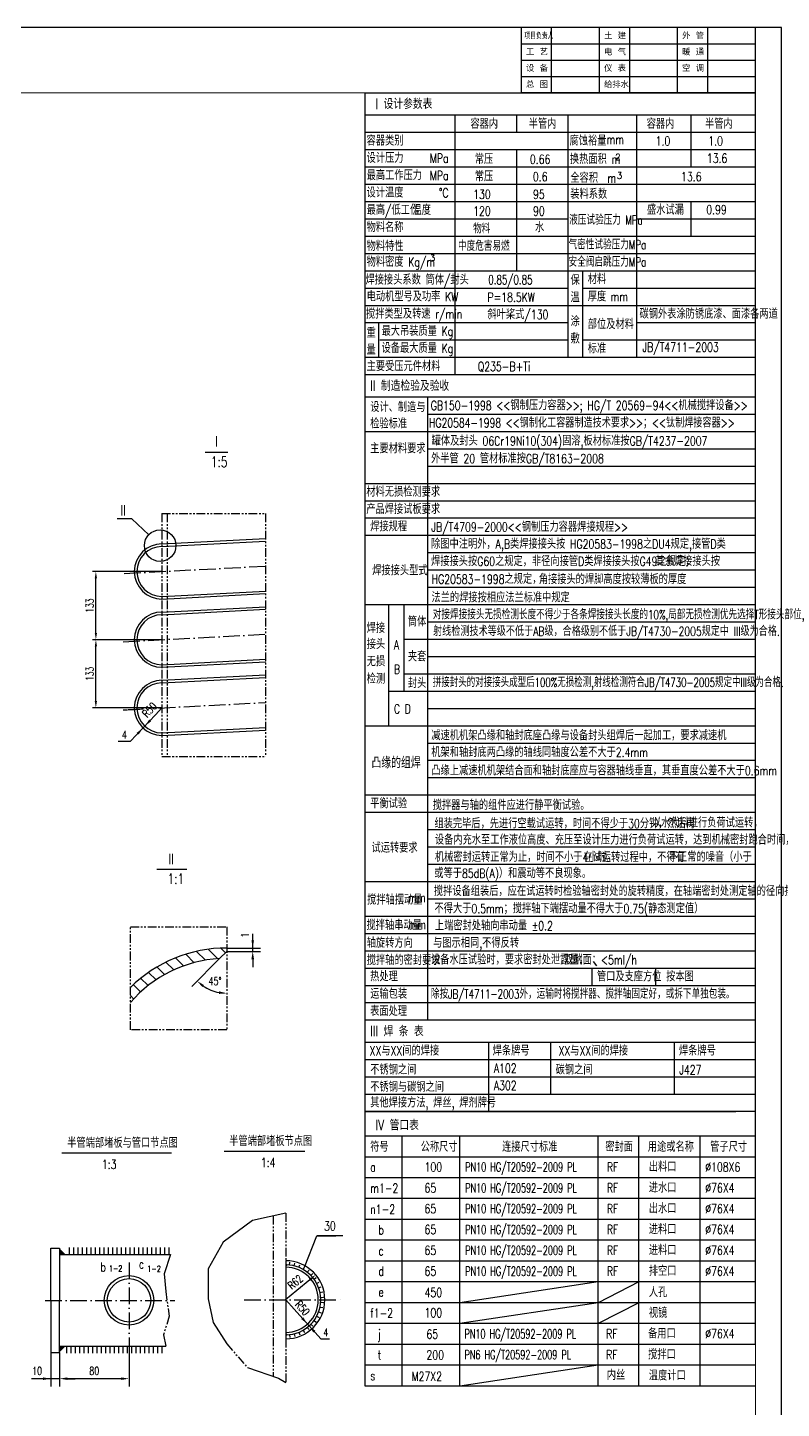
# Model space of a CAD drawing. Extents: x 14632 to 32728, y -7017 to 5619.
# Drawn here: x 28383 to 32728, y -2338 to 5619 of the extents above; entities that cross this region are included whole.
import ezdxf
from ezdxf.enums import TextEntityAlignment as Align

# ---------------------------------------------------------------- set-up
doc = ezdxf.new("R2010")
doc.units = 0
doc.header["$LTSCALE"] = 8
for name, pattern in [('ACAD_ISO10W100', [18, 12, -3, 0, -3]), ('CENTER', [2, 1.25, -0.25, 0.25, -0.25]), ('PHANTOM', [2.5, 1.25, -0.25, 0.25, -0.25, 0.25, -0.25])]:
    doc.linetypes.add(name, pattern=pattern)
for name, color, linetype in [('1', 1, 'Continuous'), ('BZCC', 7, 'Continuous'), ('hgjy', 7, 'Continuous'), ('K1', 4, 'Continuous'), ('tankx', 2, 'ACAD_ISO10W100')]:
    doc.layers.add(name, color=color, linetype=linetype)
doc.styles.add('hzfs', font='simplex.shx', dxfattribs={"width": 0.7, "bigfont": 'hzfs.shx'})
doc.styles.get("Standard").update_dxf_attribs({"font": 'txt', "width": 0.7, "bigfont": 'hztxt.shx'})
doc.dimstyles.get("Standard").update_dxf_attribs({"dimtxt": 0.18, "dimasz": 0.18, "dimexe": 0.18, "dimexo": 0.0625, "dimgap": 0.09, "dimtad": 0, "dimtih": 1, "dimtoh": 1, "dimdec": 4, "dimzin": 0, "dimdsep": 46, "dimtxsty": 'Standard', "dimcen": 0.09, "dimadec": 0, "dimazin": 0, "dimtfac": 1, "dimtdec": 4, "dimtofl": 0, "dimtmove": 0, "dimatfit": 3, "dimfxl": 0, "dimtolj": 1, "dimtzin": 0, "dimarcsym": 0})

# ---------------------------------------------------------------- blocks, each defined once
blk = doc.blocks.new('*D206')
at = {"layer": 'Defpoints', "color": 0}
for p in [(28776.9, 2092), (29157.5, 2092), (29157.5, 1699)]:
    blk.add_point(p, dxfattribs=at)
at = {"layer": 'hgjy', "color": 4, "lineweight": -2}
for p, q in [((29157.5, 2092), (28757.4, 2092)), ((28776.9, 1738), (28776.9, 2053)), ((29157.5, 1699), (28757.4, 1699))]:
    blk.add_line(p, q, dxfattribs=at)
at = {"layer": 'hgjy', "color": 4}
for points in [[(28770.4, 2053), (28783.4, 2053), (28776.9, 2092)], [(28770.4, 1738), (28783.4, 1738), (28776.9, 1699)]]:
    blk.add_solid(points, dxfattribs=at)
at = {"layer": 'hgjy', "color": 7, "insert": (28740.9, 1895.5), "char_height": 45, "attachment_point": 5, "rotation": 90, "style": 'hzfs'}
blk.add_mtext('\\A1;133', dxfattribs=at)
blk = doc.blocks.new('*D207')
at = {"layer": 'Defpoints', "color": 0}
for p in [(28776.9, 2485), (29157.5, 2485), (29157.5, 2092)]:
    blk.add_point(p, dxfattribs=at)
at = {"layer": 'hgjy', "color": 4, "lineweight": -2}
for p, q in [((29157.5, 2485), (28757.4, 2485)), ((28776.9, 2131), (28776.9, 2446)), ((29157.5, 2092), (28757.4, 2092))]:
    blk.add_line(p, q, dxfattribs=at)
at = {"layer": 'hgjy', "color": 4}
for points in [[(28770.4, 2446), (28783.4, 2446), (28776.9, 2485)], [(28770.4, 2131), (28783.4, 2131), (28776.9, 2092)]]:
    blk.add_solid(points, dxfattribs=at)
at = {"layer": 'hgjy', "color": 7, "insert": (28740.9, 2288.5), "char_height": 45, "attachment_point": 5, "rotation": 90, "style": 'hzfs'}
blk.add_mtext('\\A1;133', dxfattribs=at)

msp = doc.modelspace()

# ---------------------------------------------------------------- linework, layer by layer
for p, q in [((32728.22091, 5619.31602), (23818.22091, 5619.31602)), ((32728.22091, 5619.31602), (23818.22091, 5619.31602)), ((32728.22091, -6995.68398), (32728.22091, 5619.31602)), ((32728.22091, -6995.68398), (32728.22091, 5619.31602)), ((31203.51535, 5016.31602), (31203.51535, 5116.06602)), ((32208.00627, 4816.81602), (32208.00627, 5116.06602)), ((30328.22091, 4916.56602), (32578.22091, 4916.56602)), ((31203.51535, 4218.31602), (31203.51535, 4916.56602)), ((32208.00627, 4417.81602), (32208.00627, 4617.31602)), ((31496.72091, 4417.81602), (32578.22091, 4417.81602)), ((30406.17866, 3919.06602), (30406.17866, 3719.56602)), ((29407.62023, 3172.93545), (29537.49322, 3172.93545)), ((28984.11397, 2789.14072), (28900.34484, 2789.14072)), ((29081.51043, 2696.56062), (28984.11397, 2789.14072)), ((30551.26102, 2294.56602), (30551.26102, 1795.81602)), ((28975.03793, 1504.44189), (28905.17565, 1504.44189)), ((29128.8933, 770.25485), (29300.83409, 770.25485)), ((29531.51496, 315.26324), (29604.65736, 315.26324)), ((29531.51496, 295.26324), (29604.65736, 295.26324)), ((31643.47271, 238.05931), (31663.47882, 213.25884)), ((31396.97091, -227.68398), (31396.97091, -526.93398)), ((29980.21183, -1523.62636), (30050.82876, -1343.68629)), ((30050.82876, -1343.68629), (30160.838, -1343.68629)), ((31672.97317, -1608.90278), (30875.67856, -1728.90278)), ((31905.8956, -1608.90278), (31672.97317, -1728.90278)), ((31672.97317, -1729.04338), (30875.67856, -1849.04338)), ((31905.8956, -1729.04338), (31672.97317, -1849.04338)), ((31672.97317, -2088.90278), (30875.67856, -2208.90278))]:
    msp.add_line(p, q)
at = {"color": 7}
for p, q in [((32578.22091, 5619.31602), (31228.22091, 5619.31602)), ((31228.22091, 5619.31602), (31228.22091, 5244.31602)), ((31402.16409, 5619.31602), (31402.16409, 5244.31602)), ((31678.22091, 5619.31602), (31678.22091, 5244.31602)), ((31852.16409, 5619.31602), (31852.16409, 5244.31602)), ((32128.22091, 5619.31602), (32128.22091, 5244.31602)), ((32302.16409, 5619.31602), (32302.16409, 5244.31602)), ((31228.22091, 5525.56602), (32578.22091, 5525.56602)), ((31228.22091, 5431.81602), (32578.22091, 5431.81602)), ((31228.22091, 5338.06602), (32578.22091, 5338.06602)), ((29680.41513, -1256.01012), (29510.9854, -1379.90061)), ((29871.43324, -1212.79086), (29680.41513, -1256.01012)), ((29510.9854, -1379.90061), (29424.20432, -1532.69891)), ((29207.87268, -1450.23365), (29171.06159, -1561.76682)), ((29171.06159, -1561.76682), (29179.24185, -1663.95172)), ((29424.20432, -1532.69891), (29424.20432, -1706.14562)), ((29424.20432, -1706.14562), (29453.13132, -1842.42516)), ((29453.13132, -1842.42516), (29531.64754, -1966.31566)), ((29166.97148, -1913.28288), (29179.24185, -1980.23365)), ((30073.58506, -1937.53625), (30124.04217, -1937.53625)), ((29651.48809, -2102.5952), (29829.18272, -2164.54047)), ((29829.18272, -2164.54047), (29871.43324, -2189.31857))]:
    msp.add_line(p, q, dxfattribs=at)
at = {"color": 1}
for p, q in [((30328.22091, 5244.31602), (32578.22091, 5244.31602)), ((30328.22091, -626.68398), (30328.22091, 5244.31602)), ((32578.22091, -1968.90278), (32578.22091, 5244.31602)), ((30328.22091, 3619.81602), (32578.22091, 3619.81602)), ((29157.52331, 2644.01673), (29753.73143, 2675.26267)), ((29158.30834, 2629.03729), (29753.73143, 2660.24209)), ((29156.73827, 2340.99617), (29753.73143, 2372.28326)), ((29157.52331, 2326.01673), (29753.73143, 2357.26267)), ((29157.52331, 2251.01673), (29753.73143, 2282.26267)), ((29158.30834, 2236.03729), (29753.73143, 2267.24209)), ((29156.73827, 1947.99617), (29753.73143, 1979.28326)), ((29157.52331, 1933.01673), (29753.73143, 1964.26267)), ((29157.52331, 1858.01673), (29753.73143, 1889.26267)), ((29158.30834, 1843.03729), (29753.73143, 1874.24209)), ((29156.73827, 1554.99617), (29753.73143, 1586.28326)), ((29157.52331, 1540.01673), (29753.73143, 1571.26267)), ((29531.51496, 295.26324), (29490.36197, 254.11025)), ((29531.51496, 315.26324), (29531.51496, 295.26324)), ((30328.22091, -99.43398), (32578.22091, -99.43398)), ((32578.22091, -626.68398), (30328.22091, -626.68398)), ((30328.22091, -626.68398), (32465.72091, -626.68398)), ((30328.22091, -2208.90278), (30328.22091, -626.68398)), ((28517.95939, -1715.23365), (28517.95939, -1415.23365)), ((28517.95939, -1415.23365), (28567.95939, -1415.23365)), ((28567.95939, -1415.23365), (28567.95939, -1715.23365)), ((28624.30243, -1450.23365), (28624.30243, -1410.53317)), ((28649.30243, -1450.23365), (28649.30243, -1410.53317)), ((28674.30243, -1450.23365), (28674.30243, -1410.53317)), ((28699.30243, -1450.23365), (28699.30243, -1410.53317)), ((28724.30243, -1450.23365), (28724.30243, -1410.53317)), ((28749.30243, -1450.23365), (28749.30243, -1410.53317)), ((28774.30243, -1450.23365), (28774.30243, -1410.53317)), ((28799.30243, -1450.23365), (28799.30243, -1410.53317)), ((28824.30243, -1450.23365), (28824.30243, -1410.53317)), ((28849.30243, -1450.23365), (28849.30243, -1410.53317)), ((28874.30243, -1450.23365), (28874.30243, -1410.53317)), ((28899.30243, -1450.23365), (28899.30243, -1410.53317)), ((28924.30243, -1450.23365), (28924.30243, -1410.53317)), ((28949.30243, -1450.23365), (28949.30243, -1410.53317)), ((28974.30243, -1450.23365), (28974.30243, -1410.53317)), ((28999.30243, -1450.23365), (28999.30243, -1410.53317)), ((29024.30243, -1450.23365), (29024.30243, -1410.53317)), ((29049.30243, -1450.23365), (29049.30243, -1410.53317)), ((29074.30243, -1450.23365), (29074.30243, -1410.53317)), ((29099.30243, -1450.23365), (29099.30243, -1410.53317)), ((29124.30243, -1450.23365), (29124.30243, -1410.53317)), ((29149.30243, -1450.23365), (29149.30243, -1410.53317)), ((29174.30243, -1450.23365), (29174.30243, -1410.53317)), ((29199.30243, -1450.23365), (29199.30243, -1410.53317)), ((29871.43324, -1487.19772), (29871.43324, -1937.19772)), ((29892.42148, -1511.79377), (29894.10855, -1495.68497)), ((29920.10806, -1516.66508), (29924.02062, -1500.94785)), ((29946.84724, -1525.34222), (29952.90915, -1510.32246)), ((29972.11858, -1537.65629), (29980.21183, -1523.62636)), ((29995.43019, -1553.3676), (30005.39727, -1540.60057)), ((30016.32834, -1572.17037), (30027.97525, -1560.91473)), ((30034.40627, -1593.6986), (30047.50631, -1584.17345)), ((30049.31212, -1617.53329), (30063.61032, -1609.92401)), ((30060.75575, -1643.21051), (30075.97381, -1637.66521)), ((30068.51444, -1670.2305), (30084.35616, -1666.8571)), ((28517.95939, -1715.23365), (28517.95939, -2015.23365)), ((28567.95939, -2015.23365), (28567.95939, -1715.23365)), ((30072.43717, -1698.06732), (30088.5942, -1696.93149)), ((30072.44759, -1726.17918), (30088.60545, -1727.30303)), ((30049.38221, -1806.73032), (30063.68605, -1814.32901)), ((30060.80682, -1781.04462), (30076.02898, -1786.57865)), ((30068.54549, -1754.0189), (30084.3897, -1757.38056)), ((29920.25293, -1907.69424), (29924.17714, -1923.40857)), ((29946.98568, -1898.99729), (29953.05871, -1914.01255)), ((29972.24788, -1886.6645), (29980.35153, -1900.68843)), ((29995.54784, -1870.93591), (30005.52438, -1883.69556)), ((30016.43206, -1852.11767), (30028.0873, -1863.36467)), ((30034.49403, -1830.57604), (30047.60113, -1840.09149)), ((28607.94196, -1980.23365), (28607.94196, -2019.93413)), ((28632.94196, -1980.23365), (28632.94196, -2019.93413)), ((28657.94196, -1980.23365), (28657.94196, -2019.93413)), ((28682.94196, -1980.23365), (28682.94196, -2019.93413)), ((28707.94196, -1980.23365), (28707.94196, -2019.93413)), ((28732.94196, -1980.23365), (28732.94196, -2019.93413)), ((28757.94196, -1980.23365), (28757.94196, -2019.93413)), ((28782.94196, -1980.23365), (28782.94196, -2019.93413)), ((28807.94196, -1980.23365), (28807.94196, -2019.93413)), ((28832.94196, -1980.23365), (28832.94196, -2019.93413)), ((28857.94196, -1980.23365), (28857.94196, -2019.93413)), ((28882.94196, -1980.23365), (28882.94196, -2019.93413)), ((28907.94196, -1980.23365), (28907.94196, -2019.93413)), ((28932.94196, -1980.23365), (28932.94196, -2019.93413)), ((28957.94196, -1980.23365), (28957.94196, -2019.93413)), ((28982.94196, -1980.23365), (28982.94196, -2019.93413)), ((29007.94196, -1980.23365), (29007.94196, -2019.93413)), ((29032.94196, -1980.23365), (29032.94196, -2019.93413)), ((29057.94196, -1980.23365), (29057.94196, -2019.93413)), ((29082.94196, -1980.23365), (29082.94196, -2019.93413)), ((29107.94196, -1980.23365), (29107.94196, -2019.93413)), ((29132.94196, -1980.23365), (29132.94196, -2019.93413)), ((29157.94196, -1980.23365), (29157.94196, -2019.93413)), ((29892.56997, -1912.58607), (29894.26897, -1928.69361)), ((28517.95939, -2015.23365), (28567.95939, -2015.23365)), ((32578.22091, -2088.90278), (30328.22091, -2088.90278)), ((32578.22091, -2208.90278), (30328.22091, -2208.90278))]:
    msp.add_line(p, q, dxfattribs=at)
at = {"linetype": 'PHANTOM', "ltscale": 5}
for p, q in [((29157.52331, 2818.69839), (29157.52331, 1418.24909)), ((29157.52331, 2818.69839), (29753.73143, 2818.69839)), ((29187.52331, 2818.69839), (29187.52331, 1418.24909)), ((29753.73143, 2818.69839), (29753.73143, 1418.24909)), ((29157.52331, 1418.24909), (29753.73143, 1418.24909)), ((28975.58746, -155.82283), (28975.58746, 437.86353)), ((28975.58746, 437.86353), (29531.51496, 437.86353)), ((29531.51496, 437.86353), (29531.51496, -155.82283)), ((29531.51496, -155.82283), (28975.58746, -155.82283)), ((29799.32945, -1229.10487), (29799.32945, -2154.13346)), ((29871.43324, -1212.79086), (29871.43324, -1487.19772)), ((29179.24185, -1663.95172), (29199.69243, -1807.01058)), ((29199.69243, -1807.01058), (29166.97148, -1913.28288)), ((29531.64754, -1966.31566), (29651.48809, -2102.5952)), ((29871.43324, -1937.19772), (29871.43324, -2189.31857))]:
    msp.add_line(p, q, dxfattribs=at)
at = {"color": 1, "linetype": 'PHANTOM'}
for p, q in [((29157.52331, 2341.01673), (29157.52331, 2326.01673)), ((29157.52331, 2251.01673), (29157.52331, 2236.01673)), ((29157.52331, 1948.01673), (29157.52331, 1933.01673)), ((29157.52331, 1858.01673), (29157.52331, 1843.01673)), ((29157.52331, 1555.01673), (29157.52331, 1540.01673))]:
    msp.add_line(p, q, dxfattribs=at)
at = {"linetype": 'CENTER'}
msp.add_line((28934.20549, 1687.31314), (29050.80947, 1693.42409), dxfattribs=at)
at = {"linetype": 'ByBlock'}
for p, q in [((29120.58279, 1659.62894), (29157.52331, 1699.01673)), ((29157.44831, 1699.01673), (29139.63905, 1699.01673)), ((28975.03793, 1504.44189), (29120.58279, 1659.62894)), ((29681.01609, 295.26324), (29681.01609, 397.43312)), ((29604.73236, 315.26324), (29726.01609, 315.26324)), ((29604.73236, 295.26324), (29726.01609, 295.26324)), ((29681.01609, 250.26324), (29681.01609, 205.26324)), ((29935.50427, -1658.80417), (29870.61697, -1712.87796)), ((30009.71198, -1596.96323), (29935.50427, -1658.80417)), ((29920.60345, -1767.00773), (29871.43324, -1712.19772)), ((30073.58506, -1937.53625), (29920.60345, -1767.00773)), ((28967.95939, -1933.78236), (28967.95939, -2211.70145)), ((28517.95939, -2015.29615), (28517.95939, -2211.70145)), ((28567.95939, -2015.29615), (28567.95939, -2211.70145)), ((28567.95939, -2015.29615), (28567.95939, -2211.70145)), ((28427.95939, -2166.70145), (28406.33712, -2166.70145)), ((28612.95939, -2166.70145), (28657.95939, -2166.70145)), ((28922.95939, -2166.70145), (28612.95939, -2166.70145))]:
    msp.add_line(p, q, dxfattribs=at)
at = {"color": 0}
for p, q in [((29282.50524, 211.79717), (29236.00285, 258.29956)), ((29343.13858, 230.71334), (29294.6841, 279.16782)), ((29408.50483, 244.89661), (29357.43198, 295.96945)), ((29479.52851, 253.42244), (29424.87273, 308.07822)), ((29524.37609, 288.12437), (29497.94625, 314.55421)), ((29123.82431, 131.82956), (29080.62263, 175.03124)), ((29173.1975, 162.00588), (29129.23302, 205.97036)), ((29225.9963, 188.75659), (29180.95451, 233.79838)), ((29034.66222, 61.89262), (28992.19937, 104.35547)), ((29077.68553, 98.41882), (29034.97573, 141.12862)), ((28994.69592, 22.30941), (28975.58746, 41.41787))]:
    msp.add_line(p, q, dxfattribs=at)
at = {"color": 0, "linetype": 'ByBlock'}
msp.add_line((29490.31777, 254.06606), (29329.08088, 92.82916), dxfattribs=at)
at = {"linetype": 'Continuous'}
for p, q in [((28580.292, -865.21281), (29213.42016, -865.21281)), ((29516.41728, -854.58387), (29982.21876, -854.58387))]:
    msp.add_line(p, q, dxfattribs=at)
at = {"color": 1, "linetype": 'Continuous'}
for p, q in [((28567.95939, -1450.23365), (29207.87268, -1450.23365)), ((28567.95939, -1980.23365), (29179.24185, -1980.23365))]:
    msp.add_line(p, q, dxfattribs=at)
msp.add_circle((29147.42812, 2633.90263), 90.94595)
at = {"color": 1}
for radius in [142.5, 125]:
    msp.add_circle((28967.95939, -1715.23365), radius, dxfattribs=at)
for centre, radius, start, end in [((29157.52331, 2485.01673), 159, 90, 270), ((29157.52331, 2485.01673), 144, 90, 270), ((29157.52331, 2092.01673), 159, 90, 270), ((29157.52331, 2092.01673), 144, 90, 270), ((29157.52331, 1699.01673), 159, 90, 270), ((29157.52331, 1699.01673), 144, 90, 270), ((29531.51493, -479.73676), 795, 89.999997934, 134.369253645), ((29531.51493, -479.73676), 735, 93.2096935, 139.144687818), ((29871.43324, -1712.19772), 225, 270, 90)]:
    msp.add_arc(centre, radius, start, end, dxfattribs=at)
at = {"color": 0, "linetype": 'ByBlock'}
msp.add_arc((29531.51496, 295.26324), 241.28502, 235.701292044, 259.298707956, dxfattribs=at)
at = {"color": 1, "linetype": 'Continuous'}
for radius in [201.5, 187.5]:
    msp.add_arc((29871.43324, -1712.19772), radius, 270, 90, dxfattribs=at)
at = {"linetype": 'ByBlock'}
for points in [[(29095.26954, 1621.67515), (29084.32849, 1631.93641), (29059.01525, 1593.98262)], [(29012.4997, 1555.34904), (29023.44076, 1545.08778), (29048.754, 1583.04157)], [(29673.51609, 360.26324), (29688.51609, 360.26324), (29681.01609, 315.26324)], [(29673.51609, 250.26324), (29688.51609, 250.26324), (29681.01609, 295.26324)], [(30014.51342, -1602.72484), (30004.91054, -1591.20161), (30044.28167, -1568.1546)], [(29961.00806, -1823.2781), (29972.17354, -1813.26152), (29996.64056, -1851.76626)], [(30041.62187, -1890.67553), (30030.45639, -1900.69212), (30005.98937, -1862.18738)], [(28472.95939, -2159.20145), (28472.95939, -2174.20145), (28517.95939, -2166.70145)], [(28612.95939, -2159.20145), (28612.95939, -2174.20145), (28567.95939, -2166.70145)], [(28612.95939, -2159.20145), (28612.95939, -2174.20145), (28567.95939, -2166.70145)], [(28922.95939, -2159.20145), (28922.95939, -2174.20145), (28967.95939, -2166.70145)]]:
    msp.add_solid(points, dxfattribs=at)
at = {"color": 0, "linetype": 'ByBlock'}
for points in [[(29390.7634, 90.1603), (29400.33472, 101.70976), (29360.90068, 124.64896)], [(29487.41042, 65.64182), (29486.01166, 50.70718), (29531.51496, 53.97822)]]:
    msp.add_solid(points, dxfattribs=at)
at = {"color": 1}
for points in [[(28567.95939, -1450.23365), (28567.95939, -1415.23365), (28601.39129, -1450.23365)], [(29871.43324, -1524.69772), (29883.50946, -1511.05992), (29871.43324, -1498.47732)], [(29871.43324, -1899.69772), (29883.50946, -1913.33552), (29871.43324, -1925.91812)], [(28567.95939, -1980.23365), (28567.95939, -2015.23365), (28601.39129, -1980.23365)]]:
    msp.add_solid(points, dxfattribs=at)
at = {"layer": '1', "color": 7}
for p, q in [((30328.22091, 5116.06602), (32578.22091, 5116.06602)), ((30846.60385, 5116.06602), (30846.60385, 3619.81602)), ((31496.72091, 5116.06602), (31496.72091, 4018.81602)), ((31892.89978, 5116.06602), (31892.89978, 3719.56602)), ((30328.22091, 5016.31602), (32465.72091, 5016.31602)), ((30328.22091, 5016.31602), (32578.22091, 5016.31602)), ((30328.22091, 4816.81602), (32578.22091, 4816.81602)), ((30328.22091, 4717.06602), (32578.22091, 4717.06602)), ((30328.22091, 4617.31602), (31496.72091, 4617.31602)), ((30328.22091, 4617.31602), (31496.72091, 4617.31602)), ((31496.72091, 4617.31602), (32465.72091, 4617.31602)), ((31582.22091, 4617.31602), (32578.22091, 4617.31602)), ((30328.22091, 4517.56602), (31496.72091, 4517.56602)), ((31892.89978, 4517.56602), (32578.22091, 4517.56602)), ((30328.22091, 4417.81602), (31496.72091, 4417.81602)), ((30328.22091, 4318.06602), (31496.72091, 4318.06602)), ((31496.72091, 4318.06602), (32578.22091, 4318.06602)), ((30328.22091, 4218.31602), (31496.72091, 4218.31602)), ((31496.72091, 4218.31602), (32578.22091, 4218.31602)), ((31582.22091, 4218.31602), (31582.22091, 3919.06602)), ((30328.22091, 4118.56602), (31496.72091, 4118.56602)), ((31582.22091, 4118.56602), (32578.22091, 4118.56602)), ((31867.22091, 4118.56602), (32578.22091, 4118.56602)), ((30328.22091, 4018.81602), (31496.72091, 4018.81602)), ((30328.22091, 4018.81602), (31496.72091, 4018.81602)), ((30328.22091, 4018.81602), (31496.72091, 4018.81602)), ((31496.72091, 4018.81602), (32578.22091, 4018.81602)), ((31496.72091, 4018.81602), (32578.22091, 4018.81602)), ((31496.72091, 4018.81602), (31496.72091, 3719.56602)), ((31582.22091, 4018.81602), (31582.22091, 3719.56602)), ((30328.22091, 3919.06602), (31496.72091, 3919.06602)), ((30328.22091, 3919.06602), (31496.72091, 3919.06602)), ((31892.89978, 3919.06602), (32578.22091, 3919.06602)), ((30413.50542, 3819.31602), (31496.72091, 3819.31602)), ((31582.22091, 3819.31602), (32578.22091, 3819.31602)), ((30328.22091, 3719.56602), (32578.22091, 3719.56602)), ((30328.22091, 3491.56602), (32578.22091, 3491.56602)), ((30688.86215, 3491.56602), (30688.86215, -99.43398)), ((30688.86215, 3391.81602), (32578.22091, 3391.81602)), ((30328.22091, 3292.06602), (32578.22091, 3292.06602)), ((30688.86215, 3192.31602), (32578.22091, 3192.31602)), ((30688.86215, 3092.56602), (32578.22091, 3092.56602)), ((30328.22091, 2992.81602), (32465.72091, 2992.81602)), ((30328.22091, 2992.81602), (32465.72091, 2992.81602)), ((30328.22091, 2992.81602), (32578.22091, 2992.81602)), ((30688.86215, 2992.81602), (32465.72091, 2992.81602)), ((30328.22091, 2893.06602), (32578.22091, 2893.06602)), ((30328.22091, 2793.31602), (32578.22091, 2793.31602)), ((30328.22091, 2693.56602), (32465.72091, 2693.56602)), ((30328.22091, 2693.56602), (32578.22091, 2693.56602)), ((30688.86215, 2593.81602), (32578.22091, 2593.81602)), ((30688.86215, 2494.06602), (32578.22091, 2494.06602)), ((30688.86215, 2394.31602), (32578.22091, 2394.31602)), ((30328.22091, 2294.56602), (32578.22091, 2294.56602)), ((30462.73326, 2294.56602), (30462.73326, 1596.31602)), ((30688.86215, 2194.81602), (32578.22091, 2194.81602)), ((30551.26102, 2095.06602), (32578.22091, 2095.06602)), ((30688.86215, 1995.31602), (32578.22091, 1995.31602)), ((30688.86215, 1995.31602), (32578.22091, 1995.31602)), ((30551.26102, 1895.56602), (32578.22091, 1895.56602)), ((30462.73326, 1795.81602), (32578.22091, 1795.81602)), ((30462.73326, 1795.81602), (32578.22091, 1795.81602)), ((30688.86215, 1696.06602), (32578.22091, 1696.06602)), ((30328.22091, 1596.31602), (32578.22091, 1596.31602)), ((30688.86215, 1496.56602), (32578.22091, 1496.56602)), ((30688.86215, 1396.81602), (32578.22091, 1396.81602)), ((30688.86215, 1297.06602), (32578.22091, 1297.06602)), ((30328.22091, 1197.31602), (32578.22091, 1197.31602)), ((30328.22091, 1097.56602), (32578.22091, 1097.56602)), ((30688.86215, 997.81602), (32578.22091, 997.81602)), ((30688.86215, 898.06602), (32578.22091, 898.06602)), ((30688.86215, 798.31602), (32578.22091, 798.31602)), ((30328.22091, 698.56602), (32578.22091, 698.56602)), ((30688.86215, 598.81602), (32578.22091, 598.81602)), ((30328.22091, 499.06602), (32578.22091, 499.06602)), ((30328.22091, 399.31602), (32578.22091, 399.31602)), ((30328.22091, 299.56602), (32578.22091, 299.56602)), ((30328.22091, 199.81602), (32578.22091, 199.81602)), ((30328.22091, 199.81602), (32578.22091, 199.81602)), ((31634.89487, 199.81602), (31634.89487, 100.06602)), ((32002.93701, 199.81602), (32002.93701, 100.06602)), ((30328.22091, 100.06602), (32578.22091, 100.06602)), ((30328.22091, 0.31602), (32578.22091, 0.31602)), ((30328.22091, -99.43398), (32578.22091, -99.43398)), ((30328.22091, -99.43398), (32578.22091, -99.43398)), ((30328.22091, -227.68398), (32578.22091, -227.68398)), ((31040.72091, -227.68398), (31040.72091, -626.68398)), ((32109.47091, -227.68398), (32109.47091, -526.93398)), ((30328.22091, -327.43398), (32578.22091, -327.43398)), ((30328.22091, -427.18398), (32578.22091, -427.18398)), ((30328.22091, -526.93398), (32578.22091, -526.93398)), ((30328.22091, -526.93398), (32465.72091, -526.93398)), ((32578.22091, -769.18398), (30328.22091, -769.18398)), ((30541.97091, -2208.90278), (30541.97091, -769.18398)), ((30875.67856, -2208.90278), (30875.67856, -769.18398)), ((31672.97317, -2208.90278), (31672.97317, -769.18398)), ((31905.8956, -2208.90278), (31905.8956, -769.18398)), ((32259.32061, -2208.90278), (32259.32061, -769.18398)), ((32578.22091, -889.18398), (30328.22091, -889.18398)), ((32578.22091, -889.18398), (30328.22091, -889.18398)), ((32578.22091, -1008.90278), (30328.22091, -1008.90278)), ((32578.22091, -1128.90278), (30328.22091, -1128.90278)), ((32578.22091, -1248.90278), (30328.22091, -1248.90278)), ((32578.22091, -1248.90278), (30328.22091, -1248.90278)), ((32578.22091, -1248.90278), (30328.22091, -1248.90278)), ((32578.22091, -1368.90278), (30328.22091, -1368.90278)), ((32578.22091, -1368.90278), (30328.22091, -1368.90278)), ((32578.22091, -1488.90278), (30328.22091, -1488.90278)), ((32578.22091, -1488.90278), (30328.22091, -1488.90278)), ((32578.22091, -1608.90278), (30328.22091, -1608.90278)), ((32578.22091, -1728.90278), (30328.22091, -1728.90278)), ((32578.22091, -1848.90278), (30328.22091, -1848.90278)), ((32578.22091, -1968.90278), (30328.22091, -1968.90278))]:
    msp.add_line(p, q, dxfattribs=at)
at = {"layer": 'BZCC'}
msp.add_line((32578.22091, 5244.31602), (31228.22091, 5244.31602), dxfattribs=at)
at = {"layer": 'Defpoints', "color": 0, "linetype": 'ByBlock'}
for p in [(29157.52331, 2092.01673), (29157.52331, 1699.01673), (29157.52331, 1699.01673), (29059.01525, 1593.98262), (29531.51496, 437.86353), (29490.36197, 254.11025), (29531.51496, 295.26324), (29604.65736, 315.26324), (29604.65736, 295.26324), (29681.01609, 315.26324), (29482.46287, 59.01686), (30044.28167, -1568.1546), (29871.43324, -1712.19772), (29871.43324, -1712.19772), (28967.95939, -1933.71986), (28517.95939, -2015.23365), (28567.95939, -2015.23365), (28567.95939, -2015.23365), (28517.95939, -2166.70145), (28567.95939, -2166.70145)]:
    msp.add_point(p, dxfattribs=at)
at = {"layer": 'hgjy'}
for p, q in [((30200.82876, -1343.68629), (30050.82876, -1343.68629)), ((28567.95939, -2166.70145), (28427.95939, -2166.70145))]:
    msp.add_line(p, q, dxfattribs=at)
at = {"layer": 'K1', "color": 7}
msp.add_line((32578.22091, 5244.31602), (32578.22091, 5619.31602), dxfattribs=at)
at = {"layer": 'K1', "const_width": 6}
msp.add_lwpolyline([(23968.22091, -6845.68398), (23968.22091, 5244.31602), (32578.22091, 5244.31602), (32578.22091, -6845.68398)], close=True, dxfattribs=at)
msp.add_lwpolyline([(23968.22091, -6845.68398), (23968.22091, 5244.31602), (32578.22091, 5244.31602), (32578.22091, -6845.68398)], close=True, dxfattribs=at)
at = {"layer": 'tankx'}
for p, q in [((28940.1261, 2473.62342), (29753.73143, 2516.26267)), ((28935.08879, 2080.35943), (29753.73143, 2123.26267)), ((29139.62827, 1698.07889), (29753.73143, 1730.26267)), ((28967.95939, -1496.36849), (28967.95939, -1933.71986)), ((28484.77249, -1715.23365), (29231.25807, -1715.23365)), ((29631.85823, -1712.19772), (30206.59775, -1712.19772))]:
    msp.add_line(p, q, dxfattribs=at)

# ---------------------------------------------------------------- texts
for s, height, width, p in [('项目负责人', 35.15625, 0.7, (31247.46271, 5553.69102)), ('I', 60, 0.75, (29465.2826, 3204.7376)), ('1:5', 60, 0.75, (29439.76926, 3086.89265)), ('II', 60, 0.75, (28919.71736, 2807.89851)), ('4', 45, 0.75, (28927.02006, 1521.7789)), ('II', 60, 0.75, (29195.69908, 797.97713)), ('1:1', 60, 0.75, (29189.75873, 684.39496))]:
    msp.add_text(s, height=height, dxfattribs=dict(width=width)).set_placement(p)
for s, height, p in [('土 建', 35.15625, (31706.34591, 5553.69102)), ('外 管', 35.15625, (32156.34591, 5553.69102)), ('工 艺', 35.15625, (31256.34591, 5459.94102)), ('电 气', 35.15625, (31706.34591, 5459.94102)), ('暖 通', 35.15625, (32156.34591, 5459.94102)), ('设 备', 35.15625, (31256.34591, 5366.19102)), ('仪 表', 35.15625, (31706.34591, 5366.19102)), ('空 调', 35.15625, (32156.34591, 5366.19102)), ('总 图', 35.15625, (31256.34591, 5272.44102)), ('给排水', 35.15625, (31706.34591, 5272.44102)), ('2', 37.5, (31769.92248, 4854.67734)), ('3', 37.5, (31779.24943, 4748.38056)), ('3', 37.5, (30700.78, 4273.1836))]:
    msp.add_text(s, height=height).set_placement(p)
at = {"style": 'hzfs'}
for s, height, width, p in [(' I 设计参数表', 60, 0.75, (30358.22091, 5180.19102)), ('容器内', 52.5, 0.75, (30935.74382, 5063.56602)), ('半管内', 52.5, 0.75, (31271.88665, 5063.56602)), ('容器内', 52.5, 0.75, (31951.95493, 5063.56602)), ('半管内', 52.5, 0.75, (32288.22101, 5063.56602)), ('容器类别', 52.5, 0.75, (30337.50504, 4966.44102)), ('腐蚀裕量', 52.5, 0.75, (31507.49437, 4966.44102)), ('1.0', 52.5, 0.75, (32003.7193, 4966.44102)), ('1.0', 52.5, 0.75, (32307.05567, 4966.44102)), ('设计压力', 52.5, 0.75, (30337.50504, 4866.69102)), ('换热面积 m', 52.5, 0.75, (31509.46493, 4860.32485)), ('13.6', 52.5, 0.75, (32298.59599, 4866.69102)), ('最高工作压力', 52.5, 0.75, (30337.50504, 4766.94102)), ('全容积  m', 52.5, 0.75, (31511.63975, 4751.96945)), ('设计温度', 52.5, 0.75, (30337.50504, 4667.19102)), ('装料系数', 52.5, 0.75, (31511.63975, 4659.19087)), ('最高/低工作', 52.5, 0.75, (30337.50504, 4567.44102)), ('温度', 52.5, 0.75, (30601.7574, 4567.01138)), ('液压试验压力 MPa', 52.5, 0.7, (31505.31841, 4510.16556)), ('物料名称', 52.5, 0.75, (30337.50504, 4467.69102)), ('物料', 52.5, 0.7, (30951.38341, 4459.81602)), ('水', 52.5, 0.75, (31308.11534, 4467.27773)), ('物料特性', 52.5, 0.75, (30337.50504, 4358.88832)), ('中度危害易燃', 52.5, 0.7, (30864.31762, 4360.06602)), ('气密性试验压力MPa', 52.5, 0.7, (31501.63104, 4367.94102)), ('物料密度 Kg/m', 52.5, 0.75, (30337.50504, 4268.19102)), ('安全阀启跳压力MPa', 52.5, 0.7, (31501.63104, 4268.19102)), ('焊接接头系数 筒体/封头', 52.5, 0.75, (30331.07033, 4165.31363)), ('0.85/0.85', 52.5, 0.7, (31038.83014, 4166.12718)), ('材料', 52.5, 0.75, (31612.22091, 4168.44102)), ('电动机型号及功率 KW', 52.5, 0.75, (30337.50504, 4068.69102)), ('厚度', 52.5, 0.75, (31612.22091, 4068.69102)), ('搅拌类型及转速 r/min', 52.5, 0.75, (30333.9655, 3968.94102)), ('碳钢外表涂防锈底漆、面漆各两道', 52.5, 0.75, (31910.57637, 3968.57521)), ('最大吊装质量 Kg', 52.5, 0.75, (30423.65053, 3869.7969)), ('部位及材料', 52.5, 0.75, (31612.22091, 3908.65036)), ('设备最大质量 Kg', 52.5, 0.75, (30423.65053, 3771.33909)), ('标准', 52.5, 0.75, (31612.22091, 3769.44102)), ('JB/T4711-2003', 52.5, 0.75, (31927.18427, 3777.83952)), ('主要受压元件材料', 52.5, 0.75, (30337.50504, 3666.56363)), ('Q235-B+Ti', 52.5, 0.75, (30978.39043, 3666.56363)), ('II 制造检验及验收', 60, 0.75, (30358.22091, 3555.69102)), ('设计、制造与', 52.5, 0.75, (30358.22091, 3431.14101)), ('GB150-1998 <<钢制压力容器>>; HG/T 20569-94<<机械搅拌设备>> ', 52.5, 0.75, (30707.20707, 3441.69102)), ('检验标准', 52.5, 0.75, (30358.22091, 3336.19089)), (' HG20584-1998 <<钢制化工容器制造技术要求>>；<<钛制焊接容器>>', 52.5, 0.741396, (30670.90232, 3341.58364)), ('罐体及封头 06Cr19Ni10(304)固溶,板材标准按GB/T4237-2007 ', 52.5, 0.75, (30712.48222, 3237.33778)), ('主要材料要求', 52.5, 0.75, (30358.22091, 3193.10365)), ('外半管 20 管材标准按GB/T8163-2008 ', 52.5, 0.75, (30709.20396, 3135.64099)), ('材料无损检测要求', 52.5, 0.75, (30335.94548, 2942.94102)), ('产品焊接试板要求', 52.5, 0.75, (30335.94548, 2843.19102)), ('焊接规程', 52.5, 0.75, (30358.22091, 2743.44102)), ('JB/T4709-2000<<钢制压力容器焊接规程>>', 52.5, 0.75, (30710.55191, 2740.81602)), ('除图中注明外，A,B类焊接接头按 HG20583-1998之DU4规定,接管D类', 52.5, 0.75, (30709.19794, 2642.96374)), ('焊接接头按G60之规定，非径向接管D类焊接接头按G49之规定；', 52.5, 0.75, (30709.19794, 2543.21374)), ('其余焊接接头按 ', 52.5, 0.75, (32002.45726, 2544.21288)), ('焊接接头型式', 52.5, 0.75, (30369.72976, 2489.96827)), ('HG20583-1998之规定，', 52.5, 0.75, (30712.23151, 2440.70025)), ('角接接头的焊脚高度按较薄板的厚度', 52.5, 0.75, (31329.96516, 2439.21288)), ('法兰的焊接按相应法兰标准中规定', 52.5, 0.75, (30711.45208, 2334.21288)), ('对接焊接接头无损检测长度不得少于各条焊接接头长度的10%,局部无损检测优先选择T形接头部位,', 52.5, 0.7, (30719.0605, 2236.39397)), ('焊接', 52.5, 0.75, (30338.10478, 2158.04102)), ('筒体', 52.5, 0.75, (30575.22618, 2194.81602)), ('射线检测技术等级不低于AB级，合格级别不低于JB/T4730-2005规定中 III级为合格.', 52.5, 0.739816, (30720.66046, 2140.41992)), ('接头', 52.5, 0.75, (30338.10478, 2065.05606)), ('A', 52.5, 0.75, (30494.58471, 2062.18343)), ('无损', 52.5, 0.75, (30338.10478, 1965.30606)), ('夹套', 52.5, 0.75, (30575.22618, 1993.58748)), ('B', 52.5, 0.75, (30494.58471, 1921.48773)), ('检测', 52.5, 0.75, (30338.10478, 1865.37311)), ('封头', 52.5, 0.75, (30575.22618, 1840.36565)), ('拼接封头的对接接头成型后100%无损检测,射线检测符合JB/T4730-2005规定中III级为合格. ', 52.5, 0.69, (30718.86215, 1845.69102)), ('C D', 52.5, 0.75, (30494.58471, 1693.07832)), ('减速机机架凸缘和轴封底座凸缘与设备封头组焊后一起加工，要求减速机', 52.5, 0.75, (30710.58732, 1539.45743)), ('机架和轴封底两凸缘的轴线同轴度公差不大于2.4mm', 52.5, 0.75, (30710.58732, 1442.6295)), ('凸缘的组焊', 65.625, 0.75, (30365.72091, 1383.59277)), ('凸缘上减速机机架结合面和轴封底座应与容器轴线垂直，其垂直度公差不大于0.6mm', 52.5, 0.75, (30710.58732, 1337.03529)), ('平衡试验', 52.5, 0.75, (30358.22091, 1147.44102)), ('搅拌器与轴的组件应进行静平衡试验。', 52.5, 0.75, (30718.86215, 1137.70812)), ('组装完毕后，先进行空载试运转，时间不得少于30分钟，然后再', 52.5, 0.75, (30728.52249, 1031.94102)), ('以水代料进行负荷试运转，', 52.5, 0.75, (31981.80608, 1036.62724)), ('设备内充水至工作液位高度、充压至设计压力进行负荷试运转，达到机械密封跑合时间，直到', 52.5, 0.75, (30731.08061, 937.96342)), ('试运转要求', 52.5, 0.75, (30365.72091, 891.79141)), ('机械密封运转正常为止，时间不小于4小时。', 52.5, 0.75, (30731.08061, 838.21342)), ('在试运转过程中，不得有', 52.5, 0.75, (31587.02717, 837.69102)), ('不正常的噪音（小于', 52.5, 0.75, (32078.89292, 838.85582)), ('或等于85dB(A)）和震动等不良现象。', 52.5, 0.75, (30727.81231, 745.16614)), ('搅拌设备组装后，应在试运转时检验轴密封处的旋转精度，在轴端密封处测定轴的径向摆动量 ', 52.5, 0.75, (30725.4237, 642.42754)), ('搅拌轴摆动量', 52.5, 0.75, (30340.40125, 592.12614)), ('不得大于0.5mm；搅拌轴下端摆动量不得大于0.75(静态测定值）', 52.5, 0.75, (30728.76737, 542.36469)), ('搅拌轴串动量', 52.5, 0.75, (30337.09639, 445.98066)), ('上端密封处轴向串动量 %%p0.2', 52.5, 0.75, (30730.9752, 443.22983)), ('轴旋转方向', 52.5, 0.75, (30338.09894, 343.72644)), ('与图示相同,不得反转', 52.5, 0.75, (30720.97326, 343.72651)), ('搅拌轴的密封要求', 52.5, 0.75, (30338.09894, 243.97644)), ('设备水压试验时，要求密封处泄露量：', 52.5, 0.75, (30708.53812, 247.06602)), ('双端面：<5ml/h', 52.5, 0.75, (31475.8217, 247.06602)), ('热处理', 52.5, 0.75, (30358.22091, 149.94102)), ('管口及支座方位', 52.5, 0.75, (31664.89487, 149.94102)), ('按本图', 52.5, 0.75, (32063.92258, 149.94102)), ('运输包装', 52.5, 0.75, (30358.22091, 50.19102)), ('除按JB/T4711-2003外，运输时将搅拌器、搅拌轴固定好，或拆下单独包装。', 52.5, 0.7, (30707.98896, 50.19102)), ('表面处理', 52.5, 0.75, (30358.22091, -49.55898)), ('III 焊 条 表       ', 60, 0.75, (30358.22091, -163.55898)), ('XX与XX间的焊接', 52.5, 0.75, (30355.0014, -277.55898)), ('焊条牌号', 52.5, 0.75, (31064.01404, -277.55898)), ('XX与XX间的焊接', 52.5, 0.75, (31443.85567, -277.55898)), ('焊条牌号', 52.5, 0.75, (32137.85843, -277.55898)), ('不锈钢之间', 52.5, 0.75, (30358.22091, -387.00078)), ('A102', 52.5, 0.75, (31070.72091, -377.30898)), ('碳钢之间', 52.5, 0.75, (31426.97091, -387.00078)), ('J427', 52.5, 0.75, (32139.47091, -387.00078)), ('不锈钢与碳钢之间', 52.5, 0.75, (30358.22091, -486.75078)), ('A302', 52.5, 0.75, (31070.72091, -477.05898)), ('其他焊接方法, 焊丝, 焊剂牌号', 52.5, 0.75, (30358.22091, -576.80898)), (' IV 管口表', 60, 0.75, (30358.22091, -705.05898)), ('符号', 52.5, 0.75, (30358.22091, -831.82916)), ('公称尺寸', 52.5, 0.75, (30649.18272, -831.82916)), ('连接尺寸标准', 52.5, 0.75, (31118.31772, -831.82916)), ('密封面', 52.5, 0.75, (31713.43081, -831.82916)), ('用途或名称', 52.5, 0.75, (31958.49584, -831.82916)), ('管子尺寸', 52.5, 0.75, (32317.57083, -831.82916)), ('a', 52.5, 0.75, (30358.22091, -947.39046)), ('100', 52.5, 0.75, (30671.32814, -947.39046)), ('PN10 HG/T20592-2009 PL', 52.5, 0.65, (30905.67856, -947.39046)), ('RF', 52.5, 0.75, (31722.1456, -947.39046)), ('出料口', 52.5, 0.75, (31964.14592, -947.39046)), ('%%C108X6', 52.5, 0.75, (32289.32061, -947.39046)), ('PN10 HG/T20592-2009 PL', 52.5, 0.65, (30905.67856, -1067.39046)), ('m1-2', 52.5, 0.75, (30358.22091, -1068.67212)), ('65', 52.5, 0.75, (30671.32814, -1067.10926)), ('RF', 52.5, 0.75, (31722.1456, -1067.10926)), ('进水口', 52.5, 0.75, (31964.14592, -1067.10926)), ('%%C76X4', 52.5, 0.75, (32289.32061, -1067.10926)), ('n1-2', 52.5, 0.75, (30358.22091, -1189.95384)), ('65', 52.5, 0.75, (30671.32814, -1187.10926)), ('PN10 HG/T20592-2009 PL', 52.5, 0.65, (30905.67856, -1187.39046)), ('RF', 52.5, 0.75, (31722.1456, -1187.10926)), ('出水口', 52.5, 0.75, (31964.14592, -1187.10926)), ('%%C76X4', 52.5, 0.75, (32289.32061, -1187.10926)), ('PN10 HG/T20592-2009 PL', 52.5, 0.65, (30905.67856, -1307.39046)), ('b', 52.5, 0.75, (30405.77926, -1308.67212)), ('65', 52.5, 0.75, (30671.32814, -1307.10926)), ('RF', 52.5, 0.75, (31722.1456, -1307.10926)), ('进料口', 52.5, 0.75, (31964.14592, -1307.10926)), ('%%C76X4', 52.5, 0.75, (32289.32061, -1307.10926)), ('c', 52.5, 0.75, (30405.77926, -1429.95384)), ('65', 52.5, 0.75, (30671.32814, -1427.10926)), ('PN10 HG/T20592-2009 PL', 52.5, 0.65, (30905.67856, -1427.39046)), ('RF', 52.5, 0.75, (31722.1456, -1427.10926)), ('进料口', 52.5, 0.75, (31964.14592, -1427.10926)), ('%%C76X4', 52.5, 0.75, (32289.32061, -1427.10926)), ('PN10 HG/T20592-2009 PL', 52.5, 0.65, (30905.67856, -1547.39046)), ('d', 52.5, 0.75, (30405.77926, -1546.9292)), ('65', 52.5, 0.75, (30671.32814, -1547.10926)), ('RF', 52.5, 0.75, (31722.1456, -1547.10926)), ('排空口', 52.5, 0.75, (31964.14592, -1547.10926)), ('%%C76X4', 52.5, 0.75, (32289.32061, -1547.10926)), ('e', 52.5, 0.75, (30405.77926, -1666.9292)), ('450', 52.5, 0.75, (30671.32814, -1669.95384)), ('人孔', 52.5, 0.75, (31964.14592, -1669.95384)), ('f1-2', 52.5, 0.75, (30358.22091, -1788.67212)), ('100', 52.5, 0.75, (30671.32814, -1787.10926)), ('视镜', 52.5, 0.75, (31964.14592, -1788.81272)), ('j', 52.5, 0.75, (30401.52871, -1909.79283)), ('65', 52.5, 0.75, (30682.39413, -1910.21894)), ('PN10 HG/T20592-2009 PL', 52.5, 0.65, (30901.42801, -1908.51117)), ('RF', 52.5, 0.75, (31717.89505, -1908.22997)), ('备用口', 52.5, 0.75, (31959.89536, -1908.22997)), ('%%C76X4', 52.5, 0.75, (32289.32061, -1907.10926)), ('t', 52.5, 0.75, (30401.52871, -2029.79283)), ('200', 52.5, 0.75, (30682.39413, -2030.21894)), ('PN6 HG/T20592-2009 PL', 52.5, 0.65, (30901.42801, -2028.51117)), ('RF', 52.5, 0.75, (31717.89505, -2028.22997)), ('搅拌口', 52.5, 0.75, (31959.89536, -2028.22997)), ('s', 52.5, 0.75, (30358.22091, -2148.67212)), ('M27X2', 52.5, 0.75, (30596.63877, -2153.73322)), ('内丝', 52.5, 0.75, (31722.1456, -2147.10926)), ('温度计口', 52.5, 0.75, (31964.14592, -2149.95384))]:
    msp.add_text(s, height=height, dxfattribs=dict(at, width=width)).set_placement(p, align=Align.MIDDLE_LEFT)
at = {"style": 'hzfs', "width": 0.75}
for s, p in [('mm', (31821.45434, 4974.7243)), ('MPa', (30809.81819, 4866.69102)), ('MPa', (30809.81819, 4766.94102)), ('%%DC', (30809.81819, 4667.19102)), ('mm', (31844.72091, 4068.69102)), ('mm', (30678.19322, 605.69205)), ('mm', (30680.23688, 449.58486))]:
    msp.add_text(s, height=52.5, dxfattribs=at).set_placement(p, align=Align.MIDDLE_RIGHT)
for s, p in [('常压', (30960.99118, 4834.48602)), ('0.66', (31278.64026, 4834.48602)), ('常压', (30960.99118, 4734.73602)), ('0.6', (31295.86557, 4733.68602)), ('13.6', (32150.06898, 4734.73602)), ('130', (30951.58917, 4632.34106)), ('95', (31296.6506, 4632.34106)), ('120', (30951.58917, 4535.59579)), ('90', (31296.6506, 4535.59579)), ('盛水试漏', (31953.26876, 4541.97185)), ('0.99', (32295.08724, 4543.48442)), ('P=18.5KW ', (31034.04445, 4039.2746)), ('斜叶桨式/130', (31034.04445, 3939.5246)), ('半管端部堵板与管口节点图', (28611.89552, -835.45895)), ('半管端部堵板节点图', (29545.59414, -824.83001)), ('b', (28802.89489, -1549.41475)), ('c', (29024.55563, -1532.53317))]:
    msp.add_text(s, height=52.5, dxfattribs=at).set_placement(p)
for s, p in [('保', (31539.47091, 4168.44102)), ('温', (31539.47091, 4068.69102)), ('涂', (31539.63754, 3931.16139)), ('重', (30363.64415, 3864.00245)), ('敷', (31539.63754, 3831.41139)), ('量', (30363.64415, 3767.23156))]:
    msp.add_text(s, height=52.5, dxfattribs=at).set_placement(p, align=Align.MIDDLE)
at = {"linetype": 'ByBlock', "width": 0.75}
for s, rotation, p in [('R50', 46.836411867, (29086.11111, 1687.79071)), ('1', 90, (29636.01609, 389.33022)), ('R62', 39.806110803, (29926.25156, -1609.49667)), ('R50', 311.895368167, (29967.58429, -1759.8429))]:
    msp.add_text(s, height=45, rotation=rotation, dxfattribs=at).set_placement(p, align=Align.MIDDLE_CENTER)
at = {"color": 0, "linetype": 'ByBlock', "width": 0.75}
msp.add_text('45%%D', height=45, dxfattribs=at).set_placement((29463.42353, 124.25119), align=Align.MIDDLE_CENTER)
at = {"style": 'hzfs', "width": 0.75}
for s, p in [('1:3', (28853.87185, -957.75793)), ('1:4', (29769.9642, -947.12899))]:
    msp.add_text(s, height=52.5, dxfattribs=at).set_placement(p, align=Align.CENTER)
at = {"color": 7, "style": 'hzfs', "width": 0.75}
for p in [(28851.34558, -1549.28882), (29073.00632, -1551.10203)]:
    msp.add_text('1-2', height=35, dxfattribs=at).set_placement(p)
at = {"color": 7, "width": 0.75}
msp.add_text('4', height=45, dxfattribs=at).set_placement((30087.9986, -1922.37776))
at = {"layer": 'hgjy', "style": 'hzfs', "width": 0.75}
msp.add_text('30', height=52.5, dxfattribs=at).set_placement((30125.82876, -1313.68629), align=Align.CENTER)
at = {"layer": 'hgjy', "width": 0.75}
for s, p in [('10', (28437.85854, -2121.70145)), ('80', (28767.95939, -2121.70145))]:
    msp.add_text(s, height=45, dxfattribs=at).set_placement(p, align=Align.MIDDLE_CENTER)

# ---------------------------------------------------------------- dimensions: what is measured, and where the dimension line sits
at = {"layer": 'hgjy'}
for base, p1, p2, picture, middle in [((28776.93161, 2485.01673), (29157.52331, 2092.01673), (29157.52331, 2485.01673), '*D207', (28740.93161, 2288.51673)), ((28776.93161, 2092.01673), (29157.52331, 1699.01673), (29157.52331, 2092.01673), '*D206', (28740.93161, 1895.51673))]:
    dim = msp.add_linear_dim(base=base, p1=p1, p2=p2, angle=90, text='133', dimstyle='Standard', override={"dimtxt": 45, "dimasz": 39, "dimexe": 19.5, "dimexo": 0, "dimgap": 13.5, "dimtad": 1, "dimtih": 0, "dimtoh": 0, "dimzin": 8, "dimtxsty": 'hzfs', "dimcen": 0, "dimclrd": 4, "dimclre": 4, "dimclrt": 7, "dimtfac": 0.7, "dimtofl": 1, "dimatfit": 2}, dxfattribs=at)
    dim.commit()
    dim.dimension.update_dxf_attribs({"geometry": picture, "text_midpoint": middle})

doc.saveas('drawing.dxf')
